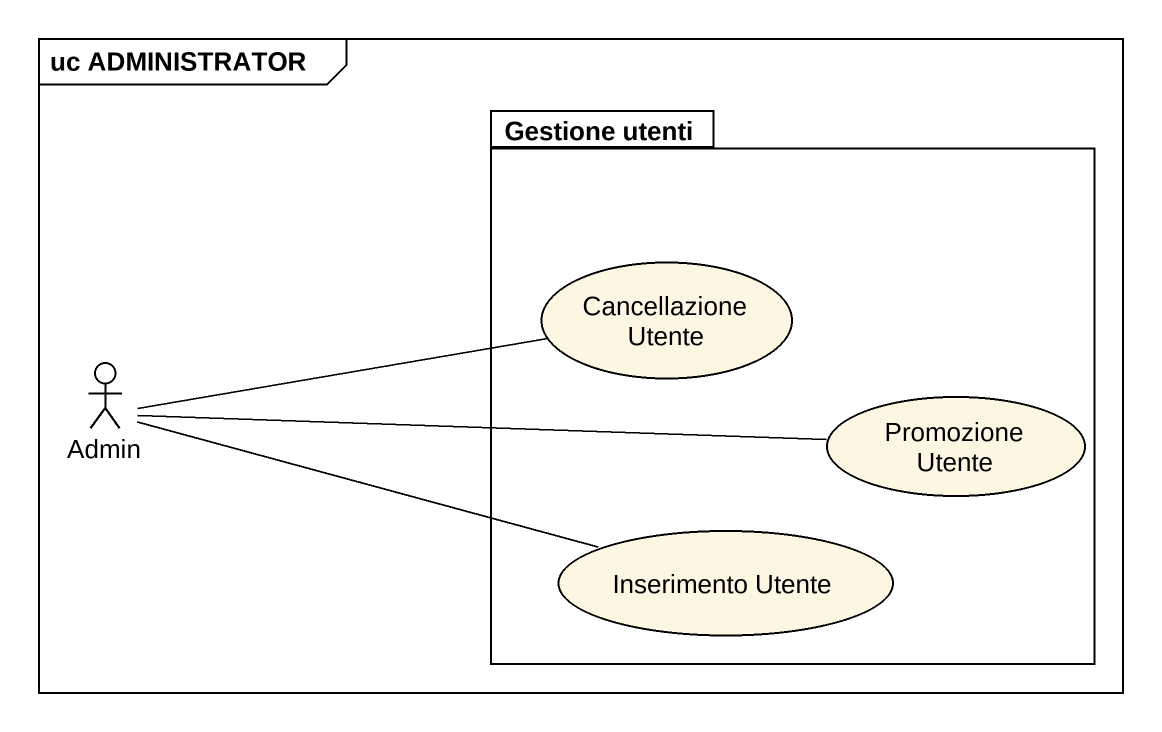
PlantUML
@startuml
mainframe uc ADMINISTRATOR
package "Gestione utenti" as Gestione_utenti {
  usecase "Cancellazione Utente" as Cancellazione_Utente
  usecase "Promozione Utente" as Promozione_Utente
  usecase "Inserimento Utente" as Inserimento_Utente
}
actor Admin
Admin -right- Cancellazione_Utente
Admin -right- Promozione_Utente
Inserimento_Utente -left- Admin
@enduml
